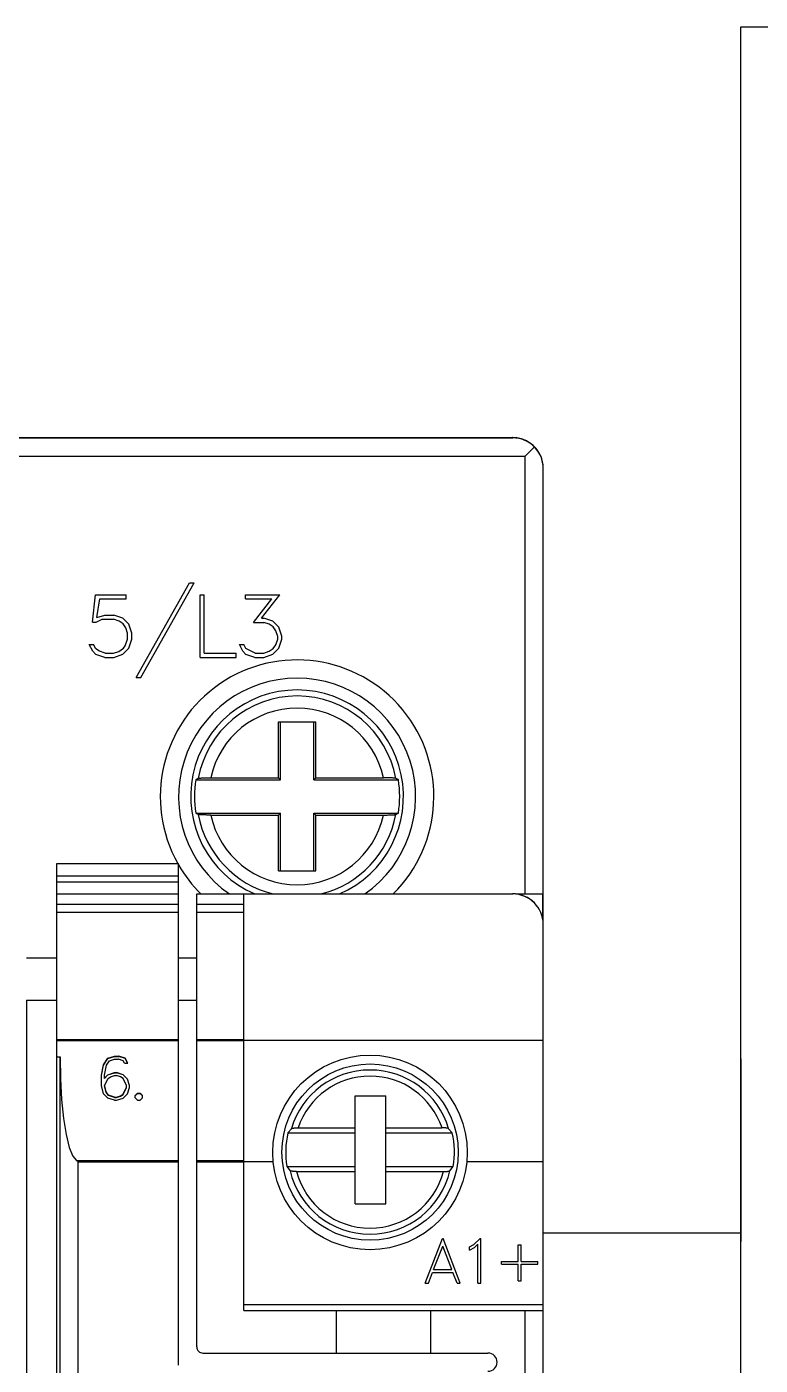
# Model space of a CAD drawing. Header units: millimetres. Extents: x -72 to 2978, y -1067 to 2817.
# Drawn here: x 1166.35 to 1190.48, y 2613.56 to 2657.59 of the extents above; entities that cross this region are included whole.
import ezdxf

# ---------------------------------------------------------------- set-up
doc = ezdxf.new("R2010")
doc.units = ezdxf.units.MM
doc.layers.add('10000_FRONT', color=7, linetype='Continuous')

msp = doc.modelspace()

# ---------------------------------------------------------------- linework, layer by layer
for p, q in [((1189.843, 2657.589), (1212.343, 2657.589)), ((1189.843, 2544.489), (1189.843, 2657.589)), ((1189.843, 2623.639), (1189.843, 2617.639)), ((1183.343, 2616.563), (1183.343, 2622.563))]:
    msp.add_line(p, q)
at = {"color": 6, "linetype": 'ByBlock'}
msp.add_line((1183.343, 2617.914), (1189.843, 2617.914), dxfattribs=at)
at = {"layer": '10000_FRONT', "color": 7, "linetype": 'Continuous', "lineweight": 25}
for p, q in [((1139.343, 2644.064), (1182.343, 2644.064)), ((1139.353, 2644.074), (1182.333, 2644.074)), ((1182.387, 2644.073), (1182.343, 2644.074)), ((1182.391, 2644.063), (1182.343, 2644.064)), ((1182.432, 2644.07), (1182.387, 2644.073)), ((1182.44, 2644.059), (1182.391, 2644.063)), ((1182.477, 2644.065), (1182.432, 2644.07)), ((1182.489, 2644.053), (1182.44, 2644.059)), ((1182.523, 2644.057), (1182.477, 2644.065)), ((1182.539, 2644.044), (1182.489, 2644.053)), ((1182.569, 2644.048), (1182.523, 2644.057)), ((1182.59, 2644.033), (1182.539, 2644.044)), ((1182.616, 2644.036), (1182.569, 2644.048)), ((1182.64, 2644.019), (1182.59, 2644.033)), ((1182.661, 2644.022), (1182.616, 2644.036)), ((1182.689, 2644.002), (1182.64, 2644.019)), ((1182.707, 2644.005), (1182.661, 2644.022)), ((1182.739, 2643.982), (1182.689, 2644.002)), ((1182.752, 2643.986), (1182.707, 2644.005)), ((1182.787, 2643.96), (1182.739, 2643.982)), ((1182.743, 2643.464), (1183.05, 2643.771)), ((1182.796, 2643.965), (1182.752, 2643.986)), ((1182.834, 2643.935), (1182.787, 2643.96)), ((1182.839, 2643.942), (1182.796, 2643.965)), ((1182.879, 2643.908), (1182.834, 2643.935)), ((1182.881, 2643.917), (1182.839, 2643.942)), ((1182.924, 2643.878), (1182.879, 2643.908)), ((1182.921, 2643.89), (1182.881, 2643.917)), ((1182.96, 2643.861), (1182.921, 2643.89)), ((1182.966, 2643.846), (1182.924, 2643.878)), ((1182.999, 2643.828), (1182.96, 2643.861)), ((1183.008, 2643.811), (1182.966, 2643.846)), ((1183.038, 2643.793), (1182.999, 2643.828)), ((1183.05, 2643.771), (1183.008, 2643.811)), ((1183.076, 2643.754), (1183.038, 2643.793)), ((1183.09, 2643.729), (1183.05, 2643.771)), ((1183.112, 2643.713), (1183.076, 2643.754)), ((1183.125, 2643.687), (1183.09, 2643.729)), ((1183.147, 2643.669), (1183.112, 2643.713)), ((1138.943, 2643.464), (1182.743, 2643.464)), ((1182.743, 2629.064), (1182.743, 2643.464)), ((1183.157, 2643.645), (1183.125, 2643.687)), ((1183.179, 2643.622), (1183.147, 2643.669)), ((1183.187, 2643.601), (1183.157, 2643.645)), ((1183.209, 2643.574), (1183.179, 2643.622)), ((1183.214, 2643.555), (1183.187, 2643.601)), ((1183.236, 2643.524), (1183.209, 2643.574)), ((1183.239, 2643.508), (1183.214, 2643.555)), ((1183.259, 2643.474), (1183.236, 2643.524)), ((1183.261, 2643.46), (1183.239, 2643.508)), ((1183.255, 2643.474), (1183.259, 2643.474)), ((1183.281, 2643.411), (1183.261, 2643.46)), ((1183.298, 2643.361), (1183.281, 2643.411)), ((1183.312, 2643.311), (1183.298, 2643.361)), ((1183.323, 2643.26), (1183.312, 2643.311)), ((1183.332, 2643.21), (1183.323, 2643.26)), ((1183.338, 2643.161), (1183.332, 2643.21)), ((1183.342, 2643.112), (1183.338, 2643.161)), ((1183.343, 2643.064), (1183.342, 2643.112)), ((1183.343, 2629.064), (1183.343, 2643.064)), ((1169.953, 2636.182), (1171.707, 2639.298)), ((1170.102, 2636.182), (1171.854, 2639.298)), ((1171.707, 2639.298), (1171.854, 2639.298)), ((1168.511, 2638.006), (1168.612, 2638.906)), ((1168.612, 2638.906), (1169.614, 2638.906)), ((1169.614, 2638.769), (1169.614, 2638.906)), ((1172.049, 2638.906), (1172.186, 2638.906)), ((1172.049, 2636.848), (1172.049, 2638.906)), ((1172.186, 2636.985), (1172.186, 2638.906)), ((1173.548, 2638.906), (1174.679, 2638.906)), ((1173.548, 2638.769), (1173.548, 2638.906)), ((1174.076, 2638.139), (1174.679, 2638.906)), ((1168.659, 2638.155), (1168.747, 2638.769)), ((1168.747, 2638.769), (1169.614, 2638.769)), ((1173.548, 2638.769), (1174.409, 2638.769)), ((1173.814, 2637.999), (1174.409, 2638.769)), ((1168.511, 2638.006), (1168.637, 2638.006)), ((1168.637, 2638.006), (1168.829, 2638.103)), ((1168.659, 2638.155), (1168.917, 2638.24)), ((1168.829, 2638.103), (1169.205, 2638.103)), ((1168.917, 2638.24), (1169.211, 2638.24)), ((1169.389, 2638.039), (1169.205, 2638.103)), ((1169.507, 2638.142), (1169.211, 2638.24)), ((1169.518, 2637.953), (1169.389, 2638.039)), ((1169.708, 2637.94), (1169.507, 2638.142)), ((1173.814, 2637.999), (1174.144, 2637.999)), ((1174.076, 2638.139), (1174.149, 2638.139)), ((1174.327, 2637.936), (1174.144, 2637.999)), ((1174.445, 2638.04), (1174.149, 2638.139)), ((1174.646, 2637.84), (1174.445, 2638.04)), ((1169.603, 2637.823), (1169.518, 2637.953)), ((1169.666, 2637.638), (1169.603, 2637.823)), ((1169.666, 2637.451), (1169.666, 2637.638)), ((1169.806, 2637.644), (1169.708, 2637.94)), ((1169.806, 2637.444), (1169.806, 2637.644)), ((1174.456, 2637.852), (1174.327, 2637.936)), ((1174.542, 2637.722), (1174.456, 2637.852)), ((1174.605, 2637.538), (1174.542, 2637.722)), ((1174.605, 2637.448), (1174.605, 2637.538)), ((1174.744, 2637.544), (1174.646, 2637.84)), ((1174.744, 2637.442), (1174.744, 2637.544)), ((1168.517, 2637.047), (1168.404, 2637.274)), ((1168.404, 2637.274), (1168.549, 2637.274)), ((1168.624, 2637.124), (1168.549, 2637.274)), ((1168.739, 2637.05), (1168.624, 2637.124)), ((1169.381, 2637.043), (1169.528, 2637.149)), ((1169.507, 2636.948), (1169.708, 2637.148)), ((1169.528, 2637.149), (1169.583, 2637.232)), ((1169.583, 2637.232), (1169.666, 2637.451)), ((1169.708, 2637.148), (1169.806, 2637.444)), ((1173.455, 2637.047), (1173.343, 2637.274)), ((1173.343, 2637.274), (1173.487, 2637.274)), ((1173.553, 2637.139), (1173.487, 2637.274)), ((1173.864, 2636.985), (1173.553, 2637.139)), ((1174.327, 2637.05), (1174.456, 2637.134)), ((1174.445, 2636.947), (1174.646, 2637.146)), ((1174.456, 2637.134), (1174.542, 2637.263)), ((1174.542, 2637.263), (1174.605, 2637.448)), ((1174.646, 2637.146), (1174.744, 2637.442)), ((1168.621, 2636.946), (1168.517, 2637.047)), ((1168.917, 2636.848), (1168.621, 2636.946)), ((1168.923, 2636.985), (1168.739, 2637.05)), ((1168.917, 2636.848), (1169.211, 2636.848)), ((1168.923, 2636.985), (1169.205, 2636.985)), ((1169.205, 2636.985), (1169.381, 2637.043)), ((1169.211, 2636.848), (1169.507, 2636.948)), ((1172.049, 2636.848), (1173.243, 2636.848)), ((1172.186, 2636.985), (1173.243, 2636.985)), ((1173.243, 2636.848), (1173.243, 2636.985)), ((1173.56, 2636.946), (1173.455, 2637.047)), ((1173.856, 2636.848), (1173.56, 2636.946)), ((1173.856, 2636.848), (1174.149, 2636.848)), ((1173.864, 2636.985), (1174.144, 2636.985)), ((1174.144, 2636.985), (1174.327, 2637.05)), ((1174.149, 2636.848), (1174.445, 2636.947)), ((1169.953, 2636.182), (1170.102, 2636.182)), ((1174.63, 2634.724), (1175.856, 2634.724)), ((1174.63, 2632.887), (1174.63, 2634.724)), ((1174.693, 2632.824), (1174.693, 2634.724)), ((1175.793, 2632.824), (1175.793, 2634.724)), ((1175.856, 2632.887), (1175.856, 2634.724)), ((1171.911, 2632.824), (1171.922, 2632.83)), ((1171.911, 2632.824), (1174.693, 2632.824)), ((1171.922, 2632.83), (1171.934, 2632.837)), ((1171.934, 2632.837), (1171.946, 2632.843)), ((1171.946, 2632.843), (1171.957, 2632.849)), ((1171.957, 2632.849), (1171.969, 2632.855)), ((1171.969, 2632.855), (1171.981, 2632.862)), ((1171.981, 2632.862), (1171.992, 2632.868)), ((1171.992, 2632.868), (1171.997, 2632.869)), ((1171.997, 2632.869), (1172.004, 2632.871)), ((1172.004, 2632.871), (1172.013, 2632.873)), ((1172.013, 2632.873), (1172.025, 2632.874)), ((1172.025, 2632.874), (1172.038, 2632.876)), ((1172.038, 2632.876), (1172.055, 2632.877)), ((1172.055, 2632.877), (1172.073, 2632.878)), ((1172.073, 2632.878), (1172.094, 2632.88)), ((1172.094, 2632.88), (1172.115, 2632.881)), ((1172.115, 2632.881), (1172.138, 2632.882)), ((1172.138, 2632.882), (1172.164, 2632.883)), ((1172.164, 2632.883), (1172.191, 2632.884)), ((1172.191, 2632.884), (1172.22, 2632.885)), ((1172.22, 2632.885), (1172.248, 2632.885)), ((1172.248, 2632.885), (1172.277, 2632.886)), ((1172.277, 2632.886), (1172.308, 2632.886)), ((1172.308, 2632.886), (1172.34, 2632.887)), ((1172.34, 2632.887), (1172.372, 2632.887)), ((1172.372, 2632.887), (1172.402, 2632.887)), ((1172.402, 2632.887), (1174.63, 2632.887)), ((1174.693, 2632.824), (1174.63, 2632.887)), ((1175.793, 2632.824), (1175.856, 2632.887)), ((1175.793, 2632.824), (1178.575, 2632.824)), ((1175.856, 2632.887), (1178.084, 2632.887)), ((1178.109, 2632.887), (1178.084, 2632.887)), ((1178.135, 2632.887), (1178.109, 2632.887)), ((1178.161, 2632.886), (1178.135, 2632.887)), ((1178.188, 2632.886), (1178.161, 2632.886)), ((1178.213, 2632.886), (1178.188, 2632.886)), ((1178.237, 2632.885), (1178.213, 2632.886)), ((1178.26, 2632.885), (1178.237, 2632.885)), ((1178.283, 2632.884), (1178.26, 2632.885)), ((1178.307, 2632.883), (1178.283, 2632.884)), ((1178.329, 2632.883), (1178.307, 2632.883)), ((1178.35, 2632.882), (1178.329, 2632.883)), ((1178.369, 2632.881), (1178.35, 2632.882)), ((1178.387, 2632.88), (1178.369, 2632.881)), ((1178.404, 2632.879), (1178.387, 2632.88)), ((1178.42, 2632.878), (1178.404, 2632.879)), ((1178.435, 2632.877), (1178.42, 2632.878)), ((1178.448, 2632.876), (1178.435, 2632.877)), ((1178.46, 2632.874), (1178.448, 2632.876)), ((1178.469, 2632.873), (1178.46, 2632.874)), ((1178.478, 2632.872), (1178.469, 2632.873)), ((1178.485, 2632.87), (1178.478, 2632.872)), ((1178.49, 2632.869), (1178.485, 2632.87)), ((1178.494, 2632.868), (1178.49, 2632.869)), ((1178.505, 2632.862), (1178.494, 2632.868)), ((1178.517, 2632.855), (1178.505, 2632.862)), ((1178.529, 2632.849), (1178.517, 2632.855)), ((1178.54, 2632.843), (1178.529, 2632.849)), ((1178.552, 2632.837), (1178.54, 2632.843)), ((1178.564, 2632.83), (1178.552, 2632.837)), ((1178.575, 2632.824), (1178.564, 2632.83)), ((1171.922, 2631.718), (1171.911, 2631.724)), ((1171.911, 2631.724), (1174.693, 2631.724)), ((1171.934, 2631.711), (1171.922, 2631.718)), ((1171.946, 2631.705), (1171.934, 2631.711)), ((1171.957, 2631.699), (1171.946, 2631.705)), ((1171.969, 2631.693), (1171.957, 2631.699)), ((1171.981, 2631.686), (1171.969, 2631.693)), ((1171.992, 2631.68), (1171.981, 2631.686)), ((1171.996, 2631.679), (1171.992, 2631.68)), ((1172.001, 2631.677), (1171.996, 2631.679)), ((1172.008, 2631.676), (1172.001, 2631.677)), ((1172.017, 2631.675), (1172.008, 2631.676)), ((1172.026, 2631.674), (1172.017, 2631.675)), ((1172.038, 2631.672), (1172.026, 2631.674)), ((1172.051, 2631.671), (1172.038, 2631.672)), ((1172.066, 2631.67), (1172.051, 2631.671)), ((1172.082, 2631.669), (1172.066, 2631.67)), ((1172.099, 2631.668), (1172.082, 2631.669)), ((1172.117, 2631.667), (1172.099, 2631.668)), ((1172.136, 2631.666), (1172.117, 2631.667)), ((1172.157, 2631.665), (1172.136, 2631.666)), ((1172.179, 2631.664), (1172.157, 2631.665)), ((1172.202, 2631.664), (1172.179, 2631.664)), ((1172.226, 2631.663), (1172.202, 2631.664)), ((1172.249, 2631.663), (1172.226, 2631.663)), ((1172.273, 2631.662), (1172.249, 2631.663)), ((1172.298, 2631.662), (1172.273, 2631.662)), ((1172.324, 2631.661), (1172.298, 2631.662)), ((1172.351, 2631.661), (1172.324, 2631.661)), ((1172.377, 2631.661), (1172.351, 2631.661)), ((1172.402, 2631.661), (1172.377, 2631.661)), ((1172.402, 2631.661), (1174.63, 2631.661)), ((1174.63, 2631.661), (1174.693, 2631.724)), ((1174.63, 2629.824), (1174.63, 2631.661)), ((1174.693, 2629.824), (1174.693, 2631.724)), ((1175.856, 2631.661), (1175.793, 2631.724)), ((1175.793, 2631.724), (1178.575, 2631.724)), ((1175.793, 2629.824), (1175.793, 2631.724)), ((1175.856, 2631.661), (1178.084, 2631.661)), ((1175.856, 2629.824), (1175.856, 2631.661)), ((1178.084, 2631.661), (1178.114, 2631.661)), ((1178.114, 2631.661), (1178.146, 2631.661)), ((1178.146, 2631.661), (1178.178, 2631.662)), ((1178.178, 2631.662), (1178.209, 2631.662)), ((1178.209, 2631.662), (1178.238, 2631.663)), ((1178.238, 2631.663), (1178.266, 2631.663)), ((1178.266, 2631.663), (1178.294, 2631.664)), ((1178.294, 2631.664), (1178.322, 2631.665)), ((1178.322, 2631.665), (1178.347, 2631.666)), ((1178.347, 2631.666), (1178.371, 2631.667)), ((1178.371, 2631.667), (1178.392, 2631.668)), ((1178.392, 2631.668), (1178.412, 2631.67)), ((1178.412, 2631.67), (1178.431, 2631.671)), ((1178.431, 2631.671), (1178.448, 2631.672)), ((1178.448, 2631.672), (1178.461, 2631.674)), ((1178.461, 2631.674), (1178.473, 2631.675)), ((1178.473, 2631.675), (1178.482, 2631.677)), ((1178.482, 2631.677), (1178.489, 2631.679)), ((1178.489, 2631.679), (1178.494, 2631.68)), ((1178.494, 2631.68), (1178.505, 2631.686)), ((1178.505, 2631.686), (1178.517, 2631.693)), ((1178.517, 2631.693), (1178.529, 2631.699)), ((1178.529, 2631.699), (1178.54, 2631.705)), ((1178.54, 2631.705), (1178.552, 2631.711)), ((1178.552, 2631.711), (1178.564, 2631.718)), ((1178.564, 2631.718), (1178.575, 2631.724)), ((1167.343, 2630.064), (1171.343, 2630.064)), ((1167.343, 2573.064), (1167.343, 2630.064)), ((1171.343, 2629.664), (1171.343, 2630.064)), ((1167.343, 2629.664), (1171.343, 2629.664)), ((1171.343, 2629.464), (1171.343, 2629.664)), ((1174.63, 2629.824), (1175.856, 2629.824)), ((1167.343, 2629.464), (1171.343, 2629.464)), ((1171.343, 2629.064), (1171.343, 2629.464)), ((1167.343, 2629.064), (1171.343, 2629.064)), ((1171.343, 2628.727), (1171.343, 2629.064)), ((1171.943, 2629.064), (1173.493, 2629.064)), ((1171.943, 2628.727), (1171.943, 2629.064)), ((1171.943, 2629.064), (1171.943, 2629.064)), ((1173.493, 2629.064), (1182.343, 2629.064)), ((1173.493, 2629.064), (1173.493, 2629.064)), ((1173.493, 2628.727), (1173.493, 2629.064)), ((1181.433, 2629.074), (1182.333, 2629.074)), ((1181.433, 2629.064), (1181.433, 2629.074)), ((1182.474, 2629.064), (1182.743, 2629.064)), ((1182.743, 2629.064), (1183.343, 2629.064)), ((1183.333, 2628.205), (1183.333, 2629.064)), ((1183.343, 2628.072), (1183.343, 2629.064)), ((1167.343, 2628.727), (1171.343, 2628.727)), ((1167.343, 2628.464), (1171.343, 2628.464)), ((1171.343, 2628.464), (1171.343, 2628.727)), ((1171.343, 2624.28), (1171.343, 2628.464)), ((1171.943, 2628.727), (1173.493, 2628.727)), ((1171.943, 2628.464), (1171.943, 2628.727)), ((1171.943, 2628.464), (1173.493, 2628.464)), ((1171.943, 2624.28), (1171.943, 2628.464)), ((1173.493, 2628.464), (1173.493, 2628.727)), ((1173.493, 2624.28), (1173.493, 2628.464)), ((1183.343, 2624.261), (1183.343, 2628.064)), ((1166.343, 2626.964), (1167.343, 2626.964)), ((1171.343, 2626.964), (1171.943, 2626.964)), ((1166.343, 2625.574), (1167.343, 2625.574)), ((1166.353, 2577.574), (1166.353, 2625.574)), ((1171.343, 2625.574), (1171.943, 2625.574)), ((1167.343, 2624.28), (1171.343, 2624.28)), ((1167.343, 2624.246), (1171.343, 2624.246)), ((1171.343, 2624.246), (1171.343, 2624.28)), ((1171.343, 2620.294), (1171.343, 2624.246)), ((1171.943, 2624.28), (1173.493, 2624.28)), ((1171.943, 2624.246), (1171.943, 2624.28)), ((1171.943, 2624.246), (1173.493, 2624.246)), ((1171.943, 2620.294), (1171.943, 2624.246)), ((1173.493, 2624.246), (1173.493, 2624.28)), ((1173.493, 2624.261), (1183.343, 2624.261)), ((1173.493, 2620.294), (1173.493, 2624.246)), ((1183.343, 2620.264), (1183.343, 2624.261)), ((1167.343, 2623.703), (1167.443, 2623.703)), ((1167.443, 2579.425), (1167.443, 2623.703)), ((1168.808, 2623.108), (1168.876, 2623.449)), ((1168.876, 2623.449), (1169.02, 2623.659)), ((1168.876, 2623.439), (1169.02, 2623.649)), ((1168.876, 2623.439), (1168.876, 2623.449)), ((1168.976, 2623.437), (1169.068, 2623.574)), ((1169.02, 2623.659), (1169.233, 2623.728)), ((1169.02, 2623.649), (1169.233, 2623.718)), ((1169.02, 2623.649), (1169.02, 2623.659)), ((1169.068, 2623.574), (1169.237, 2623.631)), ((1169.233, 2623.728), (1169.375, 2623.728)), ((1169.233, 2623.718), (1169.233, 2623.728)), ((1169.233, 2623.718), (1169.375, 2623.718)), ((1169.237, 2623.631), (1169.37, 2623.631)), ((1169.525, 2623.578), (1169.37, 2623.631)), ((1169.59, 2623.659), (1169.375, 2623.728)), ((1169.375, 2623.718), (1169.375, 2623.728)), ((1169.59, 2623.649), (1169.375, 2623.718)), ((1169.568, 2623.495), (1169.525, 2623.578)), ((1169.568, 2623.495), (1169.672, 2623.495)), ((1169.672, 2623.495), (1169.59, 2623.659)), ((1169.59, 2623.649), (1169.59, 2623.659)), ((1169.667, 2623.495), (1169.59, 2623.649)), ((1168.808, 2623.099), (1168.876, 2623.439)), ((1168.808, 2622.766), (1168.808, 2623.108)), ((1168.908, 2623.103), (1168.976, 2623.437)), ((1168.908, 2623.007), (1169.021, 2623.119)), ((1168.908, 2622.999), (1169.021, 2623.111)), ((1168.908, 2623.007), (1168.908, 2623.103)), ((1169.021, 2623.119), (1169.233, 2623.189)), ((1169.021, 2623.111), (1169.233, 2623.18)), ((1169.021, 2623.111), (1169.021, 2623.119)), ((1169.023, 2622.995), (1169.106, 2623.047)), ((1169.106, 2623.047), (1169.237, 2623.091)), ((1169.233, 2623.189), (1169.306, 2623.189)), ((1169.233, 2623.18), (1169.233, 2623.189)), ((1169.233, 2623.18), (1169.306, 2623.18)), ((1169.237, 2623.091), (1169.302, 2623.091)), ((1169.433, 2623.047), (1169.302, 2623.091)), ((1169.517, 2623.119), (1169.306, 2623.189)), ((1169.306, 2623.18), (1169.306, 2623.189)), ((1169.517, 2623.111), (1169.306, 2623.18)), ((1169.515, 2622.995), (1169.433, 2623.047)), ((1169.661, 2622.978), (1169.517, 2623.119)), ((1169.517, 2623.111), (1169.517, 2623.119)), ((1169.661, 2622.97), (1169.517, 2623.111)), ((1168.878, 2622.49), (1168.808, 2622.766)), ((1168.908, 2622.999), (1168.908, 2623.007)), ((1168.908, 2622.767), (1169.023, 2622.995)), ((1168.96, 2622.559), (1168.908, 2622.767)), ((1168.908, 2622.759), (1168.908, 2622.767)), ((1168.96, 2622.551), (1168.908, 2622.759)), ((1169.631, 2622.765), (1169.515, 2622.995)), ((1169.515, 2622.476), (1169.631, 2622.705)), ((1169.515, 2622.468), (1169.631, 2622.698)), ((1169.631, 2622.705), (1169.631, 2622.765)), ((1169.631, 2622.698), (1169.631, 2622.705)), ((1169.731, 2622.77), (1169.661, 2622.978)), ((1169.661, 2622.97), (1169.661, 2622.978)), ((1169.731, 2622.762), (1169.661, 2622.97)), ((1169.661, 2622.49), (1169.731, 2622.698)), ((1169.731, 2622.698), (1169.731, 2622.77)), ((1169.021, 2622.35), (1168.878, 2622.49)), ((1169.039, 2622.444), (1168.96, 2622.559)), ((1168.96, 2622.551), (1168.96, 2622.559)), ((1169.039, 2622.437), (1168.96, 2622.551)), ((1169.233, 2622.28), (1169.021, 2622.35)), ((1169.237, 2622.378), (1169.039, 2622.444)), ((1169.039, 2622.437), (1169.039, 2622.444)), ((1169.237, 2622.371), (1169.039, 2622.437)), ((1169.233, 2622.28), (1169.306, 2622.28)), ((1169.237, 2622.378), (1169.302, 2622.378)), ((1169.237, 2622.371), (1169.237, 2622.378)), ((1169.237, 2622.371), (1169.302, 2622.371)), ((1169.302, 2622.378), (1169.433, 2622.424)), ((1169.302, 2622.371), (1169.433, 2622.417)), ((1169.302, 2622.371), (1169.302, 2622.378)), ((1169.306, 2622.28), (1169.517, 2622.35)), ((1169.433, 2622.424), (1169.515, 2622.476)), ((1169.433, 2622.417), (1169.515, 2622.468)), ((1169.433, 2622.417), (1169.433, 2622.424)), ((1169.515, 2622.468), (1169.515, 2622.476)), ((1169.517, 2622.35), (1169.661, 2622.49)), ((1169.916, 2622.437), (1169.995, 2622.515)), ((1169.916, 2622.43), (1169.995, 2622.507)), ((1169.916, 2622.358), (1169.916, 2622.437)), ((1169.995, 2622.28), (1169.916, 2622.358)), ((1169.995, 2622.515), (1170.075, 2622.515)), ((1169.995, 2622.507), (1169.995, 2622.515)), ((1169.995, 2622.507), (1170.075, 2622.507)), ((1169.995, 2622.28), (1170.075, 2622.28)), ((1170.153, 2622.437), (1170.075, 2622.515)), ((1170.075, 2622.507), (1170.075, 2622.515)), ((1170.153, 2622.43), (1170.075, 2622.507)), ((1170.075, 2622.28), (1170.153, 2622.358)), ((1170.153, 2622.358), (1170.153, 2622.437)), ((1177.158, 2622.424), (1178.158, 2622.424)), ((1177.158, 2618.874), (1177.158, 2622.424)), ((1178.158, 2618.874), (1178.158, 2622.424)), ((1175.055, 2621.345), (1174.94, 2621.204)), ((1175.056, 2621.345), (1175.058, 2621.348)), ((1175.058, 2621.348), (1175.063, 2621.35)), ((1175.063, 2621.35), (1175.068, 2621.353)), ((1175.068, 2621.353), (1175.074, 2621.355)), ((1175.074, 2621.355), (1175.082, 2621.357)), ((1175.082, 2621.357), (1175.091, 2621.359)), ((1175.091, 2621.359), (1175.101, 2621.361)), ((1175.101, 2621.361), (1175.112, 2621.363)), ((1175.112, 2621.363), (1175.123, 2621.365)), ((1175.123, 2621.365), (1175.136, 2621.367)), ((1175.136, 2621.367), (1175.149, 2621.368)), ((1175.149, 2621.368), (1175.164, 2621.369)), ((1175.164, 2621.369), (1175.179, 2621.371)), ((1175.179, 2621.371), (1175.193, 2621.372)), ((1175.193, 2621.372), (1175.209, 2621.372)), ((1175.209, 2621.372), (1175.225, 2621.373)), ((1175.225, 2621.373), (1175.242, 2621.374)), ((1175.242, 2621.374), (1175.258, 2621.374)), ((1175.258, 2621.374), (1175.274, 2621.374)), ((1175.274, 2621.374), (1177.158, 2621.374)), ((1178.158, 2621.374), (1180.011, 2621.374)), ((1180.025, 2621.374), (1180.011, 2621.374)), ((1180.038, 2621.374), (1180.025, 2621.374)), ((1180.052, 2621.373), (1180.038, 2621.374)), ((1180.066, 2621.373), (1180.052, 2621.373)), ((1180.079, 2621.372), (1180.066, 2621.373)), ((1180.092, 2621.372), (1180.079, 2621.372)), ((1180.104, 2621.371), (1180.092, 2621.372)), ((1180.116, 2621.37), (1180.104, 2621.371)), ((1180.128, 2621.369), (1180.116, 2621.37)), ((1180.14, 2621.368), (1180.128, 2621.369)), ((1180.151, 2621.366), (1180.14, 2621.368)), ((1180.162, 2621.365), (1180.151, 2621.366)), ((1180.171, 2621.364), (1180.162, 2621.365)), ((1180.18, 2621.362), (1180.171, 2621.364)), ((1180.189, 2621.361), (1180.18, 2621.362)), ((1180.197, 2621.359), (1180.189, 2621.361)), ((1180.204, 2621.357), (1180.197, 2621.359)), ((1180.211, 2621.355), (1180.204, 2621.357)), ((1180.216, 2621.353), (1180.211, 2621.355)), ((1180.221, 2621.351), (1180.216, 2621.353)), ((1180.225, 2621.349), (1180.221, 2621.351)), ((1180.228, 2621.347), (1180.225, 2621.349)), ((1180.23, 2621.345), (1180.228, 2621.347)), ((1180.346, 2621.204), (1180.23, 2621.345)), ((1174.94, 2621.204), (1177.158, 2621.204)), ((1178.158, 2621.204), (1180.346, 2621.204)), ((1167.992, 2620.289), (1167.983, 2620.294)), ((1167.983, 2620.294), (1171.343, 2620.294)), ((1168, 2620.284), (1167.992, 2620.289)), ((1168.009, 2620.279), (1168, 2620.284)), ((1168.017, 2620.274), (1168.009, 2620.279)), ((1168.026, 2620.269), (1168.017, 2620.274)), ((1168.034, 2620.264), (1168.026, 2620.269)), ((1168.043, 2620.259), (1168.034, 2620.264)), ((1168.043, 2620.259), (1171.343, 2620.259)), ((1168.043, 2582.869), (1168.043, 2620.259)), ((1171.343, 2620.259), (1171.343, 2620.294)), ((1171.343, 2613.564), (1171.343, 2620.259)), ((1171.943, 2620.294), (1173.493, 2620.294)), ((1171.943, 2620.259), (1171.943, 2620.294)), ((1171.943, 2620.259), (1173.493, 2620.259)), ((1171.943, 2614.164), (1171.943, 2620.259)), ((1173.493, 2620.259), (1173.493, 2620.294)), ((1173.493, 2620.264), (1174.457, 2620.264)), ((1173.493, 2615.364), (1173.493, 2620.259)), ((1174.907, 2620.104), (1177.158, 2620.104)), ((1174.907, 2620.104), (1175.013, 2619.963)), ((1175.015, 2619.961), (1175.013, 2619.963)), ((1175.018, 2619.959), (1175.015, 2619.961)), ((1175.022, 2619.957), (1175.018, 2619.959)), ((1175.026, 2619.955), (1175.022, 2619.957)), ((1175.031, 2619.953), (1175.026, 2619.955)), ((1175.038, 2619.951), (1175.031, 2619.953)), ((1175.045, 2619.949), (1175.038, 2619.951)), ((1175.052, 2619.947), (1175.045, 2619.949)), ((1175.061, 2619.946), (1175.052, 2619.947)), ((1175.07, 2619.944), (1175.061, 2619.946)), ((1175.079, 2619.943), (1175.07, 2619.944)), ((1175.089, 2619.942), (1175.079, 2619.943)), ((1175.1, 2619.94), (1175.089, 2619.942)), ((1175.111, 2619.939), (1175.1, 2619.94)), ((1175.123, 2619.938), (1175.111, 2619.939)), ((1175.135, 2619.937), (1175.123, 2619.938)), ((1175.147, 2619.936), (1175.135, 2619.937)), ((1175.159, 2619.936), (1175.147, 2619.936)), ((1175.173, 2619.935), (1175.159, 2619.936)), ((1175.186, 2619.935), (1175.173, 2619.935)), ((1175.2, 2619.934), (1175.186, 2619.935)), ((1175.213, 2619.934), (1175.2, 2619.934)), ((1175.226, 2619.934), (1175.213, 2619.934)), ((1175.226, 2619.934), (1177.158, 2619.934)), ((1178.158, 2620.104), (1180.379, 2620.104)), ((1178.158, 2619.934), (1180.06, 2619.934)), ((1180.06, 2619.934), (1180.076, 2619.934)), ((1180.076, 2619.934), (1180.092, 2619.934)), ((1180.092, 2619.934), (1180.108, 2619.935)), ((1180.108, 2619.935), (1180.124, 2619.936)), ((1180.124, 2619.936), (1180.139, 2619.936)), ((1180.139, 2619.936), (1180.154, 2619.937)), ((1180.154, 2619.937), (1180.168, 2619.939)), ((1180.168, 2619.939), (1180.183, 2619.94)), ((1180.183, 2619.94), (1180.196, 2619.941)), ((1180.196, 2619.941), (1180.208, 2619.943)), ((1180.208, 2619.943), (1180.219, 2619.945)), ((1180.219, 2619.945), (1180.229, 2619.947)), ((1180.229, 2619.947), (1180.239, 2619.949)), ((1180.239, 2619.949), (1180.248, 2619.951)), ((1180.248, 2619.951), (1180.255, 2619.953)), ((1180.255, 2619.953), (1180.261, 2619.955)), ((1180.261, 2619.955), (1180.266, 2619.958)), ((1180.266, 2619.958), (1180.27, 2619.96)), ((1180.27, 2619.96), (1180.273, 2619.963)), ((1180.273, 2619.963), (1180.379, 2620.104)), ((1180.829, 2620.264), (1183.343, 2620.264)), ((1183.343, 2615.564), (1183.343, 2620.264)), ((1177.158, 2618.874), (1178.158, 2618.874)), ((1179.463, 2616.267), (1180.024, 2617.737)), ((1180.024, 2617.737), (1180.045, 2617.737)), ((1180.607, 2616.267), (1180.045, 2617.737)), ((1181.063, 2617.53), (1181.271, 2617.737)), ((1181.271, 2617.737), (1181.292, 2617.737)), ((1181.292, 2616.267), (1181.292, 2617.737)), ((1179.737, 2616.715), (1180.035, 2617.48)), ((1180.333, 2616.715), (1180.035, 2617.48)), ((1180.919, 2617.457), (1181.063, 2617.53)), ((1180.919, 2617.354), (1180.919, 2617.457)), ((1180.919, 2617.354), (1181.082, 2617.434)), ((1181.082, 2617.434), (1181.194, 2617.547)), ((1181.194, 2616.267), (1181.194, 2617.547)), ((1182.518, 2617.527), (1182.616, 2617.527)), ((1182.518, 2616.981), (1182.518, 2617.527)), ((1182.616, 2616.981), (1182.616, 2617.527)), ((1181.97, 2616.981), (1182.518, 2616.981)), ((1181.97, 2616.883), (1181.97, 2616.981)), ((1181.97, 2616.883), (1182.518, 2616.883)), ((1182.518, 2616.337), (1182.518, 2616.883)), ((1182.616, 2616.981), (1183.165, 2616.981)), ((1182.616, 2616.883), (1183.165, 2616.883)), ((1182.616, 2616.337), (1182.616, 2616.883)), ((1183.165, 2616.883), (1183.165, 2616.981)), ((1179.565, 2616.267), (1179.7, 2616.617)), ((1179.7, 2616.617), (1180.37, 2616.617)), ((1179.737, 2616.715), (1180.333, 2616.715)), ((1180.506, 2616.267), (1180.37, 2616.617)), ((1179.463, 2616.267), (1179.565, 2616.267)), ((1180.506, 2616.267), (1180.607, 2616.267)), ((1181.194, 2616.267), (1181.292, 2616.267)), ((1182.518, 2616.337), (1182.616, 2616.337)), ((1173.493, 2615.564), (1183.343, 2615.564)), ((1183.343, 2615.364), (1183.343, 2615.564)), ((1173.493, 2615.364), (1183.343, 2615.364)), ((1176.543, 2613.964), (1176.543, 2615.364)), ((1179.643, 2613.964), (1179.643, 2615.364)), ((1182.743, 2587.764), (1182.743, 2615.364)), ((1183.343, 2587.764), (1183.343, 2615.364)), ((1172.143, 2613.964), (1181.523, 2613.964))]:
    msp.add_line(p, q, dxfattribs=at)
msp.add_lwpolyline([(1167.443, 2623.703), (1167.456, 2622.988), (1167.495, 2622.305), (1167.558, 2621.683), (1167.643, 2621.15), (1167.745, 2620.73), (1167.86, 2620.44), (1167.983, 2620.294)], dxfattribs=at)
for centre, radius in [((1177.643, 2620.564), 3.2), ((1177.643, 2620.574), 2.9)]:
    msp.add_circle(centre, radius, dxfattribs=at)
for centre, radius, start, end in [((1182.333, 2643.074), 1, 44.5948, 90), ((1182.343, 2643.074), 1, 0, 23.5783), ((1175.243, 2632.264), 4.5, 314.6748, 209.2681), ((1175.243, 2632.264), 3.9, 304.8641, 235.1371), ((1175.243, 2632.274), 3.5, 293.4889, 246.5111), ((1175.243, 2632.274), 3.304, 10.3512, 169.6488), ((1175.243, 2632.274), 2.906, 12.1754, 167.8246), ((1175.243, 2632.274), 3.378, 170.6281, 189.3718), ((1175.243, 2632.274), 3.378, 350.6282, 9.3719), ((1175.243, 2632.274), 3.304, 190.3512, 256.2651), ((1175.243, 2632.274), 2.906, 192.1754, 347.8246), ((1175.243, 2632.274), 3.304, 283.7349, 349.6488), ((1175.243, 2632.264), 4.5, 209.9267, 225.3251), ((1182.333, 2628.074), 1, 44.5949, 90), ((1182.343, 2628.064), 1, 0, 90), ((1177.643, 2620.574), 2.7, 90, 163.4023), ((1177.643, 2620.574), 2.5, 18.6629, 161.3371), ((1177.643, 2620.574), 2.7, 16.5977, 90), ((1177.643, 2620.574), 2.776, 166.8814, 189.7486), ((1177.643, 2620.574), 2.776, 350.2514, 13.1186), ((1177.643, 2620.574), 2.7, 193.0846, 346.9154), ((1177.643, 2620.574), 2.5, 194.8328, 345.1672), ((1172.143, 2614.164), 0.2, 180, 270.0001), ((1181.523, 2613.664), 0.3, 270.0001, 89.9999)]:
    msp.add_arc(centre, radius, start, end, dxfattribs=at)

doc.saveas('drawing.dxf')
